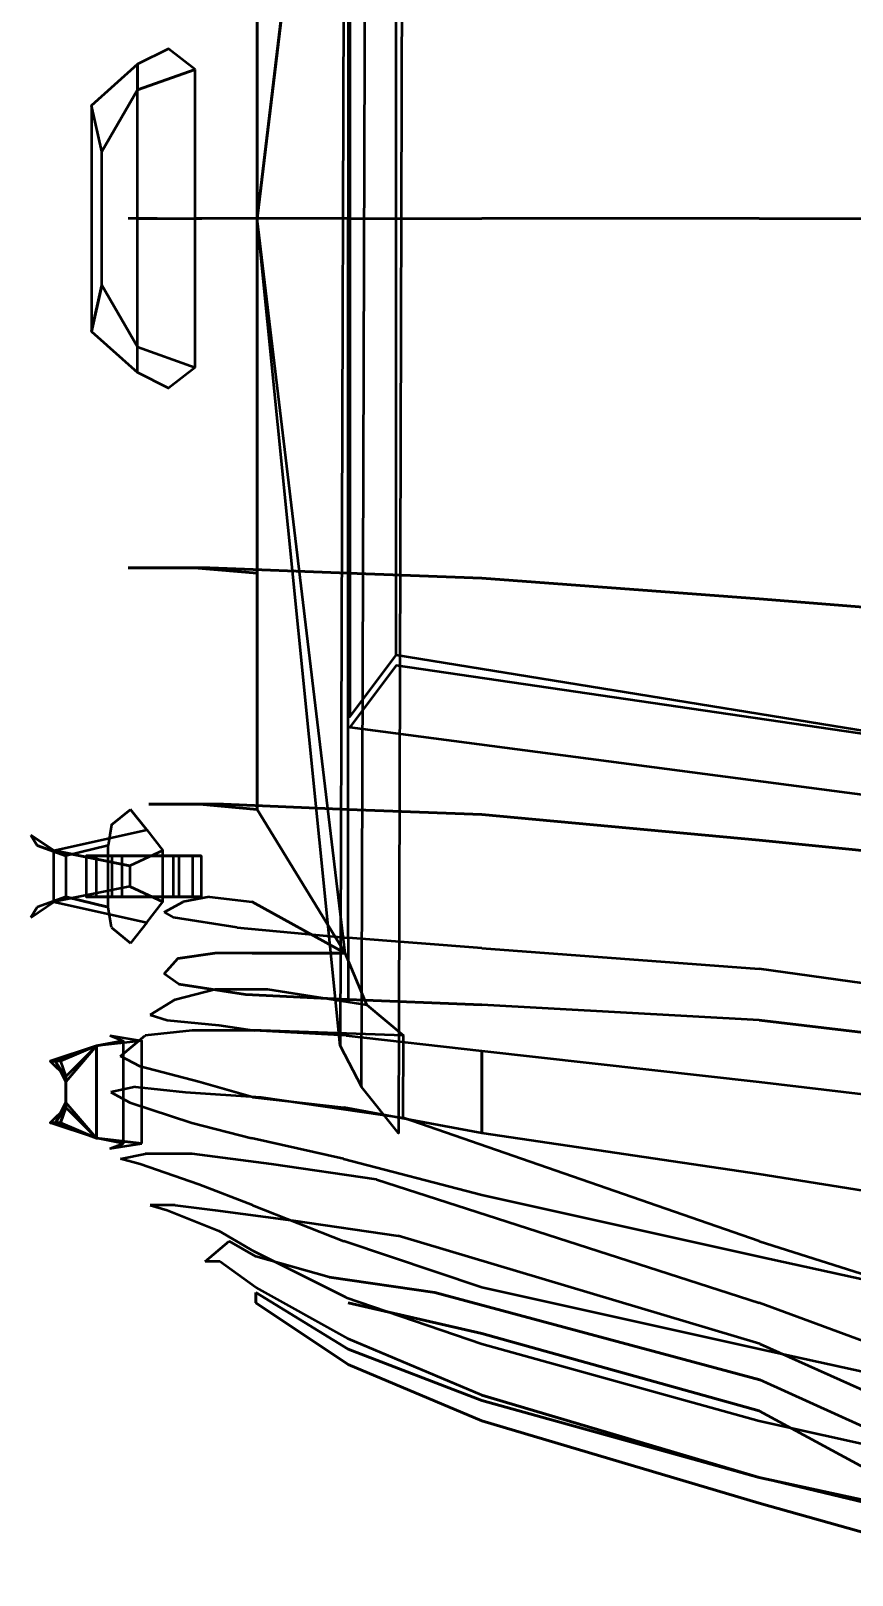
# Model space of a CAD drawing. Header units: inches. Extents: x 297.28 to 301.23, y -10.28 to -8.52.
# Drawn here: x 297.277 to 297.785, y -10.234 to -9.28 of the extents above; entities that cross this region are included whole.
import ezdxf

# ---------------------------------------------------------------- set-up
doc = ezdxf.new("R2010")
doc.units = ezdxf.units.IN
doc.header["$MEASUREMENT"] = 0
for name, color, linetype, lineweight in [('Ford-chasis', 1, 'CONTINUOUS', 50), ('Ford-Cromados', 2, 'CONTINUOUS', 50), ('Ford-Stop-3D', 242, 'CONTINUOUS', 50)]:
    doc.layers.add(name, color=color, linetype=linetype, lineweight=lineweight)

msp = doc.modelspace()

# ---------------------------------------------------------------- linework, layer by layer
at = {"layer": 'Ford-chasis', "linetype": 'ByBlock'}
for points in [[(297.48144, -9.93253, 0.31141), (297.48462, -8.91018, 0.31141), (297.47128, -8.94193, 0.32148), (297.46811, -9.90713, 0.32148)], [(297.47128, -8.94193, 0.32148), (297.46811, -9.90713, 0.32148), (297.41692, -9.39596, 0.34415)]]:
    msp.add_3dface(points, dxfattribs=at)
for points, invisible_edges in [([(297.47128, -8.94193, 0.32148), (297.41692, -9.39596, 0.34415), (297.41692, -9.17688, 0.34733)], 8), ([(297.88589, -9.39596, 0.87915), (297.88589, -9.14831, 0.86645), (297.72714, -9.16101, 0.84788), (297.72714, -9.39596, 0.85741)], 5), ([(297.72714, -9.16101, 0.84788), (297.72714, -9.39596, 0.85741), (297.55569, -9.39596, 0.81874), (297.55569, -9.17371, 0.80922)], 5), ([(297.37796, -9.39596, 0.38237), (297.37796, -9.18006, 0.38237), (297.41692, -9.17688, 0.34733), (297.41692, -9.39596, 0.34415)], 1), ([(297.47314, -9.17688, 0.77266), (297.47314, -9.39596, 0.78219), (297.38273, -9.39596, 0.71902), (297.38761, -9.18006, 0.7141)], 4), ([(297.55569, -9.39596, 0.81874), (297.55569, -9.17371, 0.80922), (297.47314, -9.17688, 0.77266), (297.47314, -9.39596, 0.78219)], 1), ([(297.33715, -9.39596, 0.56087), (297.33715, -9.18006, 0.56087), (297.35514, -9.18006, 0.44418), (297.35514, -9.39596, 0.441)], 5), ([(297.34301, -9.18006, 0.62509), (297.34301, -9.39596, 0.62826), (297.33715, -9.39596, 0.56087), (297.33715, -9.18006, 0.56087)], 5), ([(297.38273, -9.39596, 0.71902), (297.38761, -9.18006, 0.7141), (297.34301, -9.18006, 0.62509), (297.34301, -9.39596, 0.62826)], 5), ([(297.35514, -9.18006, 0.44418), (297.35514, -9.39596, 0.441), (297.37796, -9.39596, 0.38237), (297.37796, -9.18006, 0.38237)], 5), ([(297.33715, -9.39596, 0.56087), (297.33715, -9.61186, 0.56087), (297.35514, -9.61186, 0.44418), (297.35514, -9.39596, 0.441)], 5), ([(297.34301, -9.61186, 0.62509), (297.34301, -9.39596, 0.62826), (297.33715, -9.39596, 0.56087), (297.33715, -9.61186, 0.56087)], 5), ([(297.38273, -9.39596, 0.71902), (297.38761, -9.61186, 0.7141), (297.34301, -9.61186, 0.62509), (297.34301, -9.39596, 0.62826)], 5), ([(297.35514, -9.61186, 0.44418), (297.35514, -9.39596, 0.441), (297.37796, -9.39596, 0.38237), (297.37796, -9.61186, 0.38237)], 5), ([(297.37796, -9.39596, 0.38237), (297.37796, -9.61186, 0.38237), (297.41692, -9.61503, 0.34733), (297.41692, -9.39596, 0.34415)], 1), ([(297.47314, -9.61503, 0.77266), (297.47314, -9.39596, 0.78219), (297.38273, -9.39596, 0.71902), (297.38761, -9.61186, 0.7141)], 4), ([(297.47128, -9.84998, 0.32148), (297.41692, -9.39596, 0.34415), (297.41692, -9.61503, 0.34733)], 8), ([(297.55569, -9.39596, 0.81874), (297.55569, -9.61821, 0.80922), (297.47314, -9.61503, 0.77266), (297.47314, -9.39596, 0.78219)], 1), ([(297.72714, -9.63091, 0.84788), (297.72714, -9.39596, 0.85741), (297.55569, -9.39596, 0.81874), (297.55569, -9.61821, 0.80922)], 5), ([(297.88589, -9.39596, 0.87915), (297.88589, -9.64361, 0.86645), (297.72714, -9.63091, 0.84788), (297.72714, -9.39596, 0.85741)], 5), ([(297.33715, -9.61186, 0.56087), (297.34985, -9.75791, 0.56087), (297.36784, -9.75791, 0.45053), (297.35514, -9.61186, 0.44418)], 5), ([(297.35571, -9.75791, 0.62191), (297.34301, -9.61186, 0.62509), (297.33715, -9.61186, 0.56087), (297.34985, -9.75791, 0.56087)], 5), ([(297.38761, -9.61186, 0.7141), (297.39604, -9.75791, 0.70563), (297.35571, -9.75791, 0.62191), (297.34301, -9.61186, 0.62509)], 5), ([(297.36784, -9.75791, 0.45053), (297.35514, -9.61186, 0.44418), (297.37796, -9.61186, 0.38237), (297.38113, -9.75791, 0.38554)], 5), ([(297.37796, -9.61186, 0.38237), (297.38113, -9.75791, 0.38554), (297.41692, -9.76108, 0.34733), (297.41692, -9.61503, 0.34733)], 1), ([(297.47314, -9.76108, 0.76314), (297.47314, -9.61503, 0.77266), (297.38761, -9.61186, 0.7141), (297.39604, -9.75791, 0.70563)], 4), ([(297.47128, -9.84998, 0.32148), (297.41692, -9.61503, 0.34733), (297.41692, -9.76108, 0.34733)], 1), ([(297.55569, -9.61821, 0.80922), (297.55569, -9.76426, 0.79334), (297.47314, -9.76108, 0.76314), (297.47314, -9.61503, 0.77266)], 1), ([(297.72714, -9.78013, 0.83201), (297.72714, -9.63091, 0.84788), (297.55569, -9.61821, 0.80922), (297.55569, -9.76426, 0.79334)], 5), ([(297.88589, -9.64361, 0.86645), (297.88589, -9.79601, 0.85375), (297.72714, -9.78013, 0.83201), (297.72714, -9.63091, 0.84788)], 5), ([(297.34985, -9.75791, 0.56087), (297.35938, -9.82458, 0.56087), (297.37102, -9.81823, 0.4537), (297.36784, -9.75791, 0.45053)], 5), ([(297.36523, -9.82776, 0.61874), (297.35571, -9.75791, 0.62191), (297.34985, -9.75791, 0.56087), (297.35938, -9.82458, 0.56087)], 5), ([(297.39604, -9.75791, 0.70563), (297.40447, -9.83411, 0.6972), (297.36523, -9.82776, 0.61874), (297.35571, -9.75791, 0.62191)], 5), ([(297.37102, -9.81823, 0.4537), (297.36784, -9.75791, 0.45053), (297.38113, -9.75791, 0.38554), (297.38748, -9.81506, 0.38872)], 5), ([(297.38113, -9.75791, 0.38554), (297.38748, -9.81506, 0.38872), (297.41374, -9.81823, 0.34733), (297.41692, -9.76108, 0.34733)], 5), ([(297.47314, -9.84046, 0.74726), (297.47314, -9.76108, 0.76314), (297.39604, -9.75791, 0.70563), (297.40447, -9.83411, 0.6972)], 4), ([(297.47128, -9.84998, 0.32148), (297.41692, -9.76108, 0.34733), (297.41374, -9.81823, 0.34733)], 2), ([(297.55569, -9.76426, 0.79334), (297.55569, -9.84681, 0.77429), (297.47314, -9.84046, 0.74726), (297.47314, -9.76108, 0.76314)], 1), ([(297.72714, -9.85951, 0.81296), (297.72714, -9.78013, 0.83201), (297.55569, -9.76426, 0.79334), (297.55569, -9.84681, 0.77429)], 5), ([(297.88589, -9.79601, 0.85375), (297.88589, -9.88173, 0.8347), (297.72714, -9.85951, 0.81296), (297.72714, -9.78013, 0.83201)], 5), ([(297.37102, -9.81823, 0.4537), (297.36784, -9.85316, 0.4537), (297.39066, -9.84998, 0.39189), (297.38748, -9.81506, 0.38872)], 5), ([(297.39066, -9.84998, 0.39189), (297.38748, -9.81506, 0.38872), (297.41374, -9.81823, 0.34733), (297.41374, -9.84998, 0.34733)], 5), ([(297.35938, -9.86268, 0.56087), (297.35938, -9.82458, 0.56087), (297.37102, -9.81823, 0.4537), (297.36784, -9.85316, 0.4537)], 5), ([(297.36523, -9.82776, 0.61874), (297.36841, -9.86903, 0.61874), (297.35938, -9.86268, 0.56087), (297.35938, -9.82458, 0.56087)], 5), ([(297.47128, -9.84998, 0.32148), (297.41374, -9.81823, 0.34733), (297.41374, -9.84998, 0.34733)], 2), ([(297.40964, -9.87538, 0.6852), (297.40447, -9.83411, 0.6972), (297.36523, -9.82776, 0.61874), (297.36841, -9.86903, 0.61874)], 5), ([(297.47314, -9.84046, 0.74726), (297.47314, -9.87856, 0.72821), (297.40964, -9.87538, 0.6852), (297.40447, -9.83411, 0.6972)], 4), ([(297.55569, -9.88173, 0.75842), (297.55569, -9.84681, 0.77429), (297.47314, -9.84046, 0.74726), (297.47314, -9.87856, 0.72821)], 1), ([(297.35938, -9.86268, 0.56087), (297.36784, -9.85316, 0.4537), (297.36623, -9.87856, 0.4537), (297.3507, -9.88808, 0.56087)], 10), ([(297.36623, -9.87856, 0.4537), (297.39097, -9.87221, 0.3927), (297.39066, -9.84998, 0.39189), (297.36784, -9.85316, 0.4537)], 10), ([(297.39097, -9.87221, 0.3927), (297.42326, -9.87221, 0.34736), (297.41374, -9.84998, 0.34733), (297.39066, -9.84998, 0.39189)], 10), ([(297.42326, -9.87221, 0.34736), (297.48462, -9.88173, 0.31141), (297.47128, -9.84998, 0.32148), (297.41374, -9.84998, 0.34733)], 8), ([(297.72714, -9.85951, 0.81296), (297.72714, -9.89126, 0.80026), (297.55569, -9.88173, 0.75842), (297.55569, -9.84681, 0.77429)], 5), ([(297.36841, -9.86903, 0.61874), (297.35938, -9.86268, 0.56087), (297.3507, -9.88808, 0.56087), (297.36115, -9.89126, 0.62542)], 10), ([(297.88589, -9.91031, 0.81883), (297.88589, -9.88173, 0.8347), (297.72714, -9.85951, 0.81296), (297.72714, -9.89126, 0.80026)], 5), ([(297.37678, -9.89761, 0.39616), (297.3476, -9.90078, 0.45369), (297.36623, -9.87856, 0.4537), (297.39097, -9.87221, 0.3927)], 10), ([(297.40964, -9.87538, 0.6852), (297.36841, -9.86903, 0.61874), (297.36115, -9.89126, 0.62542), (297.39319, -9.89443, 0.70012)], 10), ([(297.4194, -9.89761, 0.34923), (297.37678, -9.89761, 0.39616), (297.39097, -9.87221, 0.3927), (297.42326, -9.87221, 0.34736)], 10), ([(297.50738, -9.90078, 0.30674), (297.4194, -9.89761, 0.34923), (297.42326, -9.87221, 0.34736), (297.48462, -9.88173, 0.31141)], 2), ([(297.36623, -9.87856, 0.4537), (297.3507, -9.88808, 0.56087), (297.33241, -9.91348, 0.56087), (297.3476, -9.90078, 0.45369)], 10), ([(297.40964, -9.87538, 0.6852), (297.40964, -9.87538, 0.6852), (297.39319, -9.89443, 0.70012), (297.41495, -9.89761, 0.72254)], 10), ([(297.40964, -9.87538, 0.6852), (297.47314, -9.87856, 0.72821), (297.47191, -9.90078, 0.7543), (297.41495, -9.89761, 0.72254)], 10), ([(297.55569, -9.88173, 0.75842), (297.47314, -9.87856, 0.72821), (297.47191, -9.90078, 0.7543), (297.55569, -9.91031, 0.78286)], 10), ([(297.72714, -9.89126, 0.80026), (297.55569, -9.88173, 0.75842), (297.55569, -9.91031, 0.78286), (297.72714, -9.92936, 0.82321)], 10), ([(297.3507, -9.88808, 0.56087), (297.36115, -9.89126, 0.62542), (297.34451, -9.91983, 0.63362), (297.33241, -9.91348, 0.56087)], 10), ([(297.36115, -9.89126, 0.62542), (297.39319, -9.89443, 0.70012), (297.38083, -9.92936, 0.71401), (297.34451, -9.91983, 0.63362)], 10), ([(297.88589, -9.91031, 0.81883), (297.72714, -9.89126, 0.80026), (297.72714, -9.92936, 0.82321), (297.88589, -9.94841, 0.84541)], 10), ([(297.33241, -9.91348, 0.56087), (297.3476, -9.90078, 0.45369), (297.3417, -9.93253, 0.45369), (297.32648, -9.93571, 0.56087)], 10), ([(297.3417, -9.93253, 0.45369), (297.37266, -9.93571, 0.39859), (297.37678, -9.89761, 0.39616), (297.3476, -9.90078, 0.45369)], 10), ([(297.37266, -9.93571, 0.39859), (297.41905, -9.93888, 0.35165), (297.4194, -9.89761, 0.34923), (297.37678, -9.89761, 0.39616)], 10), ([(297.39319, -9.89443, 0.70012), (297.41495, -9.89761, 0.72254), (297.41395, -9.93888, 0.74722), (297.38083, -9.92936, 0.71401)], 10), ([(297.47191, -9.90078, 0.7543), (297.41495, -9.89761, 0.72254), (297.41395, -9.93888, 0.74722), (297.47052, -9.94523, 0.77846)], 10), ([(297.41905, -9.93888, 0.35165), (297.50719, -9.95158, 0.3081), (297.50738, -9.90078, 0.30674), (297.4194, -9.89761, 0.34923)], 8), ([(297.47191, -9.90078, 0.7543), (297.55569, -9.91031, 0.78286), (297.55569, -9.96111, 0.8093), (297.47052, -9.94523, 0.77846)], 8), ([(297.55569, -9.91031, 0.78286), (297.72714, -9.92936, 0.82321), (297.72714, -9.98651, 0.84443), (297.55569, -9.96111, 0.8093)], 2), ([(297.34451, -9.91983, 0.63362), (297.33241, -9.91348, 0.56087), (297.32648, -9.93571, 0.56087), (297.33825, -9.94206, 0.63578)], 10), ([(297.38083, -9.92936, 0.71401), (297.34451, -9.91983, 0.63362), (297.33825, -9.94206, 0.63578), (297.37638, -9.95476, 0.7179)], 10), ([(297.41395, -9.93888, 0.74722), (297.38083, -9.92936, 0.71401), (297.37638, -9.95476, 0.7179), (297.41333, -9.96428, 0.75571)], 10), ([(297.72714, -9.92936, 0.82321), (297.88589, -9.94841, 0.84541), (297.88589, -10.01191, 0.86902), (297.72714, -9.98651, 0.84443)], 10), ([(297.33241, -9.97698, 0.56087), (297.3476, -9.97381, 0.45369), (297.3417, -9.93253, 0.45369), (297.32648, -9.93571, 0.56087)], 10), ([(297.34451, -9.98016, 0.63362), (297.33241, -9.97698, 0.56087), (297.32648, -9.93571, 0.56087), (297.33825, -9.94206, 0.63578)], 10), ([(297.3417, -9.93253, 0.45369), (297.37266, -9.93571, 0.39859), (297.37678, -9.97381, 0.40251), (297.3476, -9.97381, 0.45369)], 10), ([(297.37266, -9.93571, 0.39859), (297.41905, -9.93888, 0.35165), (297.42575, -9.98016, 0.35558), (297.37678, -9.97381, 0.40251)], 10), ([(297.41395, -9.93888, 0.74722), (297.47052, -9.94523, 0.77846), (297.47015, -9.97698, 0.78573), (297.41333, -9.96428, 0.75571)], 10), ([(297.41905, -9.93888, 0.35165), (297.50719, -9.95158, 0.3081), (297.49056, -9.98968, 0.32423), (297.42575, -9.98016, 0.35558)], 10), ([(297.38083, -9.99286, 0.71401), (297.34451, -9.98016, 0.63362), (297.33825, -9.94206, 0.63578), (297.37638, -9.95476, 0.7179)], 10), ([(297.55569, -9.96111, 0.8093), (297.47052, -9.94523, 0.77846), (297.47015, -9.97698, 0.78573), (297.55569, -9.99921, 0.81723)], 10), ([(297.41395, -10.00556, 0.74722), (297.38083, -9.99286, 0.71401), (297.37638, -9.95476, 0.7179), (297.41333, -9.96428, 0.75571)], 10), ([(297.49056, -9.98968, 0.32423), (297.72714, -10.06588, 0.29132), (297.72714, -10.02778, 0.28555), (297.50719, -9.95158, 0.3081)], 10), ([(297.41395, -10.00556, 0.74722), (297.47052, -10.02778, 0.77846), (297.47015, -9.97698, 0.78573), (297.41333, -9.96428, 0.75571)], 10), ([(297.72714, -9.98651, 0.84443), (297.55569, -9.96111, 0.8093), (297.55569, -9.99921, 0.81723), (297.72714, -10.03731, 0.85266)], 10), ([(297.36623, -10.00556, 0.4537), (297.3507, -10.00556, 0.56087), (297.33241, -9.97698, 0.56087), (297.3476, -9.97381, 0.45369)], 10), ([(297.3507, -10.00556, 0.56087), (297.36115, -10.00873, 0.62859), (297.34451, -9.98016, 0.63362), (297.33241, -9.97698, 0.56087)], 10), ([(297.37678, -9.97381, 0.40251), (297.3476, -9.97381, 0.45369), (297.36623, -10.00556, 0.4537), (297.39097, -10.00873, 0.41493)], 10), ([(297.42575, -9.98016, 0.35558), (297.37678, -9.97381, 0.40251), (297.39097, -10.00873, 0.41493), (297.43914, -10.01508, 0.36958)], 10), ([(297.55569, -10.05636, 0.8093), (297.47052, -10.02778, 0.77846), (297.47015, -9.97698, 0.78573), (297.55569, -9.99921, 0.81723)], 10), ([(297.36115, -10.00873, 0.62859), (297.39319, -10.02143, 0.70012), (297.38083, -9.99286, 0.71401), (297.34451, -9.98016, 0.63362)], 10), ([(297.49056, -9.98968, 0.32423), (297.42575, -9.98016, 0.35558), (297.43914, -10.01508, 0.36958), (297.50394, -10.02461, 0.34127)], 10), ([(297.88589, -10.01191, 0.86902), (297.72714, -9.98651, 0.84443), (297.72714, -10.03731, 0.85266), (297.88589, -10.07223, 0.87632)], 10), ([(297.39319, -10.02143, 0.70012), (297.41495, -10.03413, 0.72254), (297.41395, -10.00556, 0.74722), (297.38083, -9.99286, 0.71401)], 10), ([(297.72764, -10.09128, 0.30967), (297.50394, -10.02461, 0.34127), (297.49056, -9.98968, 0.32423), (297.72714, -10.06588, 0.29132)], 10), ([(297.38478, -10.04048, 0.56087), (297.39959, -10.02778, 0.4537), (297.36623, -10.00556, 0.4537), (297.3507, -10.00556, 0.56087)], 10), ([(297.39381, -10.04048, 0.61874), (297.38478, -10.04048, 0.56087), (297.3507, -10.00556, 0.56087), (297.36115, -10.00873, 0.62859)], 10), ([(297.36623, -10.00556, 0.4537), (297.39097, -10.00873, 0.41493), (297.41606, -10.03731, 0.43634), (297.39959, -10.02778, 0.4537)], 10), ([(297.47191, -10.06271, 0.7543), (297.41495, -10.03413, 0.72254), (297.41395, -10.00556, 0.74722), (297.47052, -10.02778, 0.77846)], 10), ([(297.72714, -10.09446, 0.84443), (297.55569, -10.05636, 0.8093), (297.55569, -9.99921, 0.81723), (297.72714, -10.03731, 0.85266)], 10), ([(297.41599, -10.05636, 0.67567), (297.39381, -10.04048, 0.61874), (297.36115, -10.00873, 0.62859), (297.39319, -10.02143, 0.70012)], 10), ([(297.39097, -10.00873, 0.41493), (297.43914, -10.01508, 0.36958), (297.46137, -10.05001, 0.39495), (297.41606, -10.03731, 0.43634)], 10), ([(297.43914, -10.01508, 0.36958), (297.50394, -10.02461, 0.34127), (297.52674, -10.05953, 0.36843), (297.46137, -10.05001, 0.39495)], 10), ([(297.41599, -10.05636, 0.67567), (297.41599, -10.05636, 0.67567), (297.39319, -10.02143, 0.70012), (297.41495, -10.03413, 0.72254)], 10), ([(297.52674, -10.05953, 0.36843), (297.72764, -10.11351, 0.34375), (297.72764, -10.09128, 0.30967), (297.50394, -10.02461, 0.34127)], 10), ([(297.38478, -10.04048, 0.56087), (297.39959, -10.02778, 0.4537), (297.41606, -10.03731, 0.43634), (297.41599, -10.05953, 0.5298)], 12), ([(297.41599, -10.05636, 0.67567), (297.47314, -10.08811, 0.70916), (297.47191, -10.06271, 0.7543), (297.41495, -10.03413, 0.72254)], 10), ([(297.47191, -10.06271, 0.7543), (297.55569, -10.09128, 0.78286), (297.55569, -10.05636, 0.8093), (297.47052, -10.02778, 0.77846)], 10), ([(297.72714, -10.02778, 0.28555), (297.84697, -10.06588, 0.27037), (297.84789, -10.11033, 0.27604), (297.72714, -10.06588, 0.29132)], 8), ([(297.38478, -10.04048, 0.56087), (297.41599, -10.06588, 0.60905), (297.41599, -10.05953, 0.5298)], 9), ([(297.41599, -10.05636, 0.67567), (297.39381, -10.04048, 0.61874), (297.38478, -10.04048, 0.56087), (297.41599, -10.06588, 0.60905)], 12), ([(297.41606, -10.03731, 0.43634), (297.41599, -10.05953, 0.5298), (297.47314, -10.09446, 0.5172), (297.47314, -10.06588, 0.41407)], 13), ([(297.47314, -10.06588, 0.41407), (297.46137, -10.05001, 0.39495), (297.41606, -10.03731, 0.43634)], 9), ([(297.88589, -10.12938, 0.86902), (297.72714, -10.09446, 0.84443), (297.72714, -10.03731, 0.85266), (297.88589, -10.07223, 0.87632)], 10), ([(297.52674, -10.05953, 0.36843), (297.55569, -10.08493, 0.40137), (297.47314, -10.06588, 0.41407), (297.46137, -10.05001, 0.39495)], 5), ([(297.47314, -10.10398, 0.63838), (297.41599, -10.06588, 0.60905), (297.41599, -10.05636, 0.67567), (297.47314, -10.08811, 0.70916)], 10), ([(297.41599, -10.05953, 0.5298), (297.41599, -10.06588, 0.60905), (297.47314, -10.10398, 0.63838), (297.47314, -10.09446, 0.5172)], 4), ([(297.55569, -10.12303, 0.73619), (297.47314, -10.08811, 0.70916), (297.47191, -10.06271, 0.7543), (297.55569, -10.09128, 0.78286)], 10), ([(297.72714, -10.13256, 0.3919), (297.72764, -10.11351, 0.34375), (297.52674, -10.05953, 0.36843), (297.55569, -10.08493, 0.40137)], 5), ([(297.55569, -10.09128, 0.78286), (297.72714, -10.13891, 0.82321), (297.72714, -10.09446, 0.84443), (297.55569, -10.05636, 0.8093)], 10), ([(297.47314, -10.09446, 0.5172), (297.47314, -10.06588, 0.41407), (297.55569, -10.08493, 0.40137), (297.55569, -10.12621, 0.51085)], 5), ([(297.84789, -10.11033, 0.27604), (297.72714, -10.06588, 0.29132), (297.72764, -10.09128, 0.30967), (297.84811, -10.14526, 0.29494)], 2), ([(297.55569, -10.13891, 0.66393), (297.55569, -10.12303, 0.73619), (297.47314, -10.08811, 0.70916), (297.47314, -10.10398, 0.63838)], 5), ([(297.55569, -10.08493, 0.40137), (297.55569, -10.12621, 0.51085), (297.72714, -10.17383, 0.5045), (297.72714, -10.13256, 0.3919)], 5), ([(297.72714, -10.17383, 0.77486), (297.55569, -10.12303, 0.73619), (297.55569, -10.09128, 0.78286), (297.72714, -10.13891, 0.82321)], 10), ([(297.72764, -10.09128, 0.30967), (297.84811, -10.14526, 0.29494), (297.85379, -10.17066, 0.32768), (297.72764, -10.11351, 0.34375)], 8), ([(297.47314, -10.10398, 0.63838), (297.47314, -10.09446, 0.5172), (297.55569, -10.12621, 0.51085), (297.55569, -10.13891, 0.66393)], 5), ([(297.72714, -10.13891, 0.82321), (297.88589, -10.17383, 0.84541), (297.88589, -10.12938, 0.86902), (297.72714, -10.09446, 0.84443)], 10), ([(297.85379, -10.17066, 0.32768), (297.72764, -10.11351, 0.34375), (297.72714, -10.13256, 0.3919), (297.82085, -10.18336, 0.38594)], 10), ([(297.72714, -10.17383, 0.77486), (297.72714, -10.18971, 0.69314), (297.55569, -10.13891, 0.66393), (297.55569, -10.12303, 0.73619)], 5), ([(297.55569, -10.12621, 0.51085), (297.55569, -10.13891, 0.66393), (297.72714, -10.18971, 0.69314), (297.72714, -10.17383, 0.5045)], 5), ([(297.72714, -10.17383, 0.5045), (297.72714, -10.13256, 0.3919), (297.82085, -10.18336, 0.38594), (297.84461, -10.19923, 0.5045)], 5), ([(297.88589, -10.21193, 0.80295), (297.72714, -10.17383, 0.77486), (297.72714, -10.13891, 0.82321), (297.88589, -10.17383, 0.84541)], 10), ([(297.88589, -10.23416, 0.71491), (297.88589, -10.21193, 0.80295), (297.72714, -10.17383, 0.77486), (297.72714, -10.18971, 0.69314)], 5), ([(297.72714, -10.18971, 0.69314), (297.72714, -10.17383, 0.5045), (297.84461, -10.19923, 0.5045), (297.88589, -10.23416, 0.71491)], 5)]:
    msp.add_3dface(points, dxfattribs=dict(at, invisible_edges=invisible_edges))
at = {"layer": 'Ford-Cromados', "linetype": 'ByBlock'}
msp.add_3dface([(297.50738, -8.89113, 0.30674), (297.50421, -9.96111, 0.30674), (297.48144, -9.93253, 0.31141), (297.48462, -8.91018, 0.31141)], dxfattribs=at)
at = {"layer": 'Ford-Cromados'}
for points in [[(297.91483, -9.05941, 0.2401), (297.91483, -9.73251, 0.2401), (297.5029, -9.66583, 0.27211), (297.5029, -9.11973, 0.27211)], [(297.5029, -9.66583, 0.27211), (297.5029, -9.11973, 0.27211), (297.47421, -9.08163, 0.32648), (297.47421, -9.70393, 0.32648)], [(297.93351, -9.77061, 0.3048), (297.91483, -9.73251, 0.2401), (297.5029, -9.67218, 0.27211), (297.47421, -9.71028, 0.32648)]]:
    msp.add_3dface(points, dxfattribs=at)
at = {"layer": 'Ford-Cromados', "color": 2}
for points in [[(297.37854, -9.30388, 0.7112), (297.36204, -9.29118, 0.6731), (297.34296, -9.30071, 0.6731), (297.34296, -9.31658, 0.70168)], [(297.31439, -9.32611, 0.6731), (297.31439, -9.46581, 0.6731), (297.34296, -9.49121, 0.6731), (297.34296, -9.30071, 0.6731)], [(297.34296, -9.30071, 0.6731), (297.34296, -9.31658, 0.70168), (297.32074, -9.35468, 0.69533), (297.31439, -9.32611, 0.6731)], [(297.32074, -9.43723, 0.69533), (297.32074, -9.35468, 0.69533), (297.31439, -9.32611, 0.6731), (297.31439, -9.46581, 0.6731)], [(297.34296, -9.49121, 0.6731), (297.34296, -9.47533, 0.70168), (297.32074, -9.43723, 0.69533), (297.31439, -9.46581, 0.6731)], [(297.37854, -9.48803, 0.7112), (297.36204, -9.50073, 0.6731), (297.34296, -9.49121, 0.6731), (297.34296, -9.47533, 0.70168)], [(297.29117, -9.78648, 0.38261), (297.34859, -9.77378, 0.37956), (297.35853, -9.78648, 0.36183), (297.33818, -9.79601, 0.35554)], [(297.29117, -9.81823, 0.38261), (297.29117, -9.78648, 0.38261), (297.33818, -9.79601, 0.35554), (297.33818, -9.80871, 0.35554)], [(297.32471, -9.82141, 0.64416), (297.32471, -9.78331, 0.64416), (297.29861, -9.78966, 0.64204), (297.29861, -9.81506, 0.64204)], [(297.33818, -9.79601, 0.35554), (297.33818, -9.80871, 0.35554), (297.35853, -9.81823, 0.36183), (297.35853, -9.78648, 0.36183)], [(297.36524, -9.78966, 0.4826), (297.31121, -9.78966, 0.4826), (297.31121, -9.81506, 0.4826), (297.36524, -9.81506, 0.4826)], [(297.31121, -9.78966, 0.4826), (297.36524, -9.78966, 0.4826), (297.36836, -9.78966, 0.46355), (297.31756, -9.78966, 0.46355)], [(297.31756, -9.81506, 0.46355), (297.31756, -9.78966, 0.46355), (297.36836, -9.78966, 0.46355), (297.36836, -9.81506, 0.46355)], [(297.32709, -9.81506, 0.42228), (297.37715, -9.81506, 0.42228), (297.37715, -9.78966, 0.42228), (297.32709, -9.78966, 0.42228)], [(297.32709, -9.78966, 0.42228), (297.37715, -9.78966, 0.42228), (297.38231, -9.78966, 0.40323), (297.33344, -9.78966, 0.40323)], [(297.33344, -9.81506, 0.40323), (297.33344, -9.78966, 0.40323), (297.38231, -9.78966, 0.40323), (297.38231, -9.81506, 0.40323)], [(297.29117, -9.81823, 0.38261), (297.34859, -9.83093, 0.37956), (297.35853, -9.81823, 0.36183), (297.33818, -9.80871, 0.35554)], [(297.31121, -9.81506, 0.4826), (297.36524, -9.81506, 0.4826), (297.36836, -9.81506, 0.46355), (297.31756, -9.81506, 0.46355)], [(297.32709, -9.81506, 0.42228), (297.37715, -9.81506, 0.42228), (297.38231, -9.81506, 0.40323), (297.33344, -9.81506, 0.40323)], [(297.3455, -9.96746, 0.65401), (297.3455, -9.90396, 0.65401), (297.31756, -9.90713, 0.6477), (297.31756, -9.96428, 0.6477)], [(297.31756, -9.96428, 0.51118), (297.31756, -9.90713, 0.51118), (297.33404, -9.90396, 0.50577), (297.33404, -9.96746, 0.50577)]]:
    msp.add_3dface(points, dxfattribs=at)
for points, invisible_edges in [([(297.37854, -9.48803, 0.7112), (297.37854, -9.30388, 0.7112), (297.34296, -9.31658, 0.70168), (297.34296, -9.47533, 0.70168)], 4), ([(297.34296, -9.31658, 0.70168), (297.34296, -9.47533, 0.70168), (297.32074, -9.43723, 0.69533), (297.32074, -9.35468, 0.69533)], 1), ([(297.33856, -9.76108, 0.45523), (297.27697, -9.77696, 0.45253), (297.29117, -9.78648, 0.38261), (297.34859, -9.77378, 0.37956)], 1), ([(297.28091, -9.78331, 0.61278), (297.32683, -9.77061, 0.61807), (297.33856, -9.76108, 0.45523), (297.27697, -9.77696, 0.45253)], 5), ([(297.27697, -9.77696, 0.45253), (297.27697, -9.82776, 0.45253), (297.29117, -9.81823, 0.38261), (297.29117, -9.78648, 0.38261)], 1), ([(297.28091, -9.82141, 0.61278), (297.28091, -9.78331, 0.61278), (297.27697, -9.77696, 0.45253), (297.27697, -9.82776, 0.45253)], 5), ([(297.32471, -9.78331, 0.64416), (297.29861, -9.78966, 0.64204), (297.28091, -9.78331, 0.61278), (297.32683, -9.77061, 0.61807)], 4), ([(297.29861, -9.78966, 0.64204), (297.29861, -9.81506, 0.64204), (297.28091, -9.82141, 0.61278), (297.28091, -9.78331, 0.61278)], 4), ([(297.32471, -9.82141, 0.64416), (297.29861, -9.81506, 0.64204), (297.28091, -9.82141, 0.61278), (297.32683, -9.83411, 0.61807)], 4), ([(297.33856, -9.84363, 0.45523), (297.27697, -9.82776, 0.45253), (297.29117, -9.81823, 0.38261), (297.34859, -9.83093, 0.37956)], 1), ([(297.28091, -9.82141, 0.61278), (297.32683, -9.83411, 0.61807), (297.33856, -9.84363, 0.45523), (297.27697, -9.82776, 0.45253)], 5), ([(297.31756, -9.90713, 0.56515), (297.32572, -9.90078, 0.56057), (297.33404, -9.90396, 0.50577), (297.31756, -9.90713, 0.51118)], 1), ([(297.3455, -9.90396, 0.65401), (297.31756, -9.90713, 0.6477), (297.31756, -9.90713, 0.56515), (297.32572, -9.90078, 0.56057)], 4), ([(297.31756, -9.96428, 0.56515), (297.32572, -9.97063, 0.56057), (297.33404, -9.96746, 0.50577), (297.31756, -9.96428, 0.51118)], 1), ([(297.3455, -9.96746, 0.65401), (297.31756, -9.96428, 0.6477), (297.31756, -9.96428, 0.56515), (297.32572, -9.97063, 0.56057)], 4)]:
    msp.add_3dface(points, dxfattribs=dict(at, invisible_edges=invisible_edges))
at = {"layer": 'Ford-Stop-3D'}
for points in [[(297.31756, -9.90713, 0.58738), (297.28899, -9.91666, 0.58738), (297.29851, -9.92618, 0.58103), (297.31756, -9.90713, 0.58103)], [(297.29216, -9.91666, 0.6223), (297.31756, -9.90713, 0.62548), (297.31756, -9.90713, 0.58738), (297.28899, -9.91666, 0.58738)], [(297.31756, -9.90713, 0.6477), (297.29851, -9.92936, 0.63183), (297.29216, -9.91666, 0.6223), (297.31756, -9.90713, 0.62548)], [(297.31756, -9.90713, 0.56198), (297.29851, -9.92618, 0.56198), (297.29216, -9.91666, 0.55563), (297.31756, -9.90713, 0.55563)], [(297.29216, -9.91666, 0.55563), (297.31756, -9.90713, 0.55563), (297.31756, -9.90713, 0.52388), (297.29534, -9.91666, 0.53023)], [(297.31756, -9.90713, 0.52388), (297.29534, -9.91666, 0.53023), (297.29851, -9.92618, 0.5207), (297.31756, -9.90713, 0.51118)], [(297.31756, -9.90713, 0.6477), (297.31756, -9.96428, 0.6477), (297.29851, -9.94206, 0.63183), (297.29851, -9.92936, 0.63183)], [(297.29851, -9.92618, 0.5207), (297.29851, -9.94523, 0.5207), (297.31756, -9.96428, 0.51118), (297.31756, -9.90713, 0.51118)], [(297.29851, -9.92618, 0.58103), (297.31756, -9.90713, 0.58103), (297.31756, -9.90713, 0.56198), (297.29851, -9.92618, 0.56198)], [(297.29851, -9.92618, 0.58103), (297.29851, -9.94523, 0.58103), (297.29851, -9.94523, 0.56198), (297.29851, -9.92618, 0.56198)], [(297.31756, -9.96428, 0.58738), (297.28899, -9.95476, 0.58738), (297.29851, -9.94523, 0.58103), (297.31756, -9.96428, 0.58103)], [(297.31756, -9.96428, 0.6477), (297.29851, -9.94206, 0.63183), (297.29216, -9.95476, 0.6223), (297.31756, -9.96428, 0.62548)], [(297.31756, -9.96428, 0.56198), (297.29851, -9.94523, 0.56198), (297.29216, -9.95476, 0.55563), (297.31756, -9.96428, 0.55563)], [(297.31756, -9.96428, 0.52388), (297.29534, -9.95476, 0.53023), (297.29851, -9.94523, 0.5207), (297.31756, -9.96428, 0.51118)], [(297.29851, -9.94523, 0.58103), (297.31756, -9.96428, 0.58103), (297.31756, -9.96428, 0.56198), (297.29851, -9.94523, 0.56198)], [(297.29216, -9.95476, 0.6223), (297.31756, -9.96428, 0.62548), (297.31756, -9.96428, 0.58738), (297.28899, -9.95476, 0.58738)], [(297.29216, -9.95476, 0.55563), (297.31756, -9.96428, 0.55563), (297.31756, -9.96428, 0.52388), (297.29534, -9.95476, 0.53023)]]:
    msp.add_3dface(points, dxfattribs=at)
for points, invisible_edges in [([(297.28899, -9.95476, 0.58738), (297.28899, -9.91666, 0.58738), (297.29851, -9.92618, 0.58103), (297.29851, -9.94523, 0.58103)], 1), ([(297.29216, -9.91666, 0.6223), (297.29216, -9.95476, 0.6223), (297.28899, -9.95476, 0.58738), (297.28899, -9.91666, 0.58738)], 5), ([(297.29851, -9.94206, 0.63183), (297.29851, -9.92936, 0.63183), (297.29216, -9.91666, 0.6223), (297.29216, -9.95476, 0.6223)], 4), ([(297.29851, -9.94523, 0.56198), (297.29851, -9.92618, 0.56198), (297.29216, -9.91666, 0.55563), (297.29216, -9.95476, 0.55563)], 4), ([(297.29216, -9.91666, 0.55563), (297.29216, -9.95476, 0.55563), (297.29534, -9.95476, 0.53023), (297.29534, -9.91666, 0.53023)], 5), ([(297.29534, -9.95476, 0.53023), (297.29534, -9.91666, 0.53023), (297.29851, -9.92618, 0.5207), (297.29851, -9.94523, 0.5207)], 1)]:
    msp.add_3dface(points, dxfattribs=dict(at, invisible_edges=invisible_edges))

doc.saveas('drawing.dxf')
